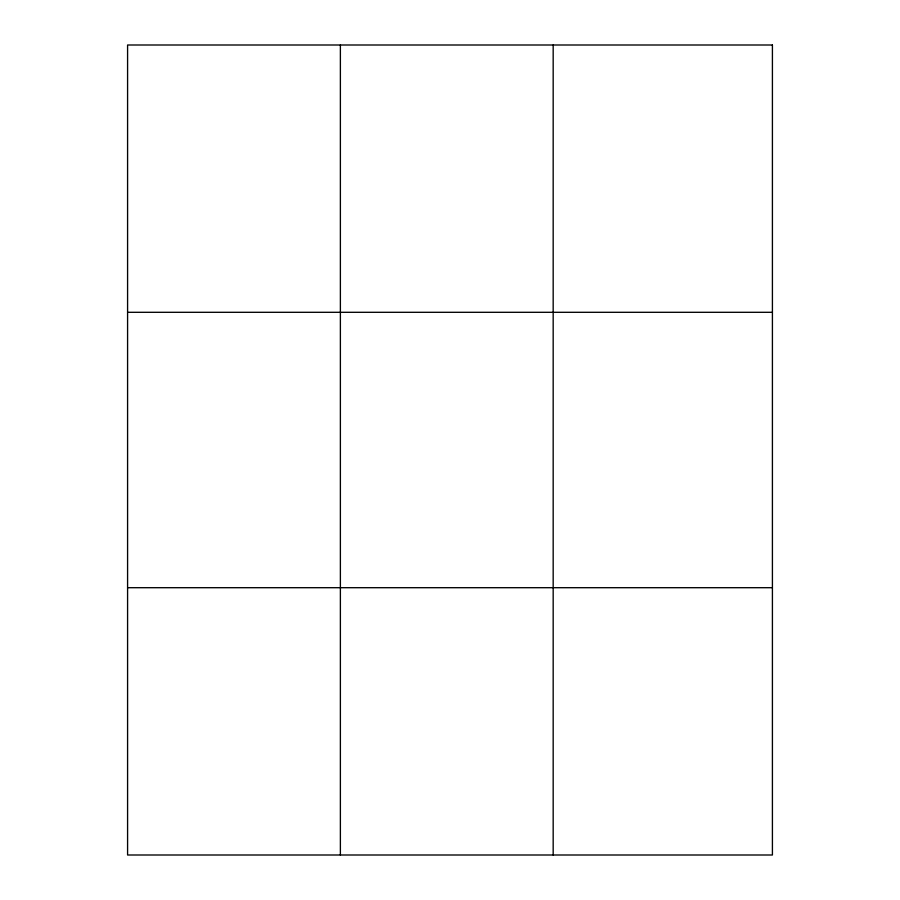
<?xml version="1.0" encoding="UTF-8"?>
<svg xmlns="http://www.w3.org/2000/svg" width="900" height="900" viewBox="0 0 900 900"><rect width="100%" height="100%" fill="white"/><g stroke="black" fill="none" stroke-linecap="round" stroke-linejoin="round"><path stroke-width="1.35" d="M340.38 855L340.38 45M553.174 855L553.174 45M127.586 312.3L772.414 312.3M127.586 587.7L772.414 587.7M772.414 45L772.414 855L127.586 855L127.586 45L772.414 45"/></g></svg>
